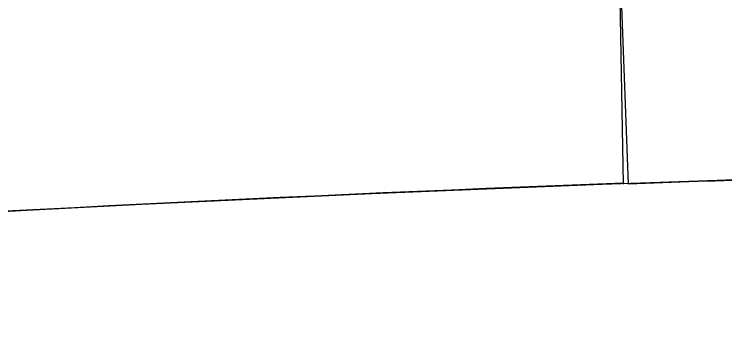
# Model space of a CAD drawing. Header units: millimetres. Extents: x 13515 to 183937, y -33900 to -660.
# Drawn here: x 118699.87 to 118706.81, y -19199.87 to -19196.79 of the extents above; entities that cross this region are included whole.
import ezdxf

# ---------------------------------------------------------------- set-up
doc = ezdxf.new("R2010")
doc.units = ezdxf.units.MM
doc.header["$LTSCALE"] = 100
doc.header["$MEASUREMENT"] = 0
doc.layers.get('0').update_dxf_attribs({"linetype": 'CONTINUOUS'})
doc.layers.add('ELE9', color=9, linetype='CONTINUOUS')

# ---------------------------------------------------------------- blocks, each defined once
blk = doc.blocks.new('FGHJ')
at = {"layer": 'ELE9', "ltscale": 0.1}
blk.add_line((37003435.29, 67780.26), (37003451.86, 67330.56), dxfattribs=at)
for points in [[(37030999.07, 67646.34), (37004299.07, 67646.34, 0.414214), (36980799.07, 44146.34), (36980799.07, 24146.34)], [(37030999.07, 67346.34), (37004299.07, 67346.34, 0.414214), (36981099.07, 44146.34), (36981099.07, 24146.34)], [(37003799.07, 67340.76, 0.003733), (37003451.86, 67330.56)], [(37003449.01, 67331.06, 0.014732), (37002081.34, 67240.1, 0.014732)]]:
    blk.add_lwpolyline(points, format="xyb", dxfattribs=at)
blk.add_lwpolyline([(37003449.07, 67330.46), (37003446.34, 67480.46)], dxfattribs=at)

msp = doc.modelspace()

# ---------------------------------------------------------------- block references
at = {"xscale": 0.01565102769230769, "yscale": 0.01565102769230769, "zscale": 0.01565102769230769}
msp.add_blockref('FGHJ', (-460436.1937, -20252.2424), dxfattribs=at)

doc.saveas('drawing.dxf')
